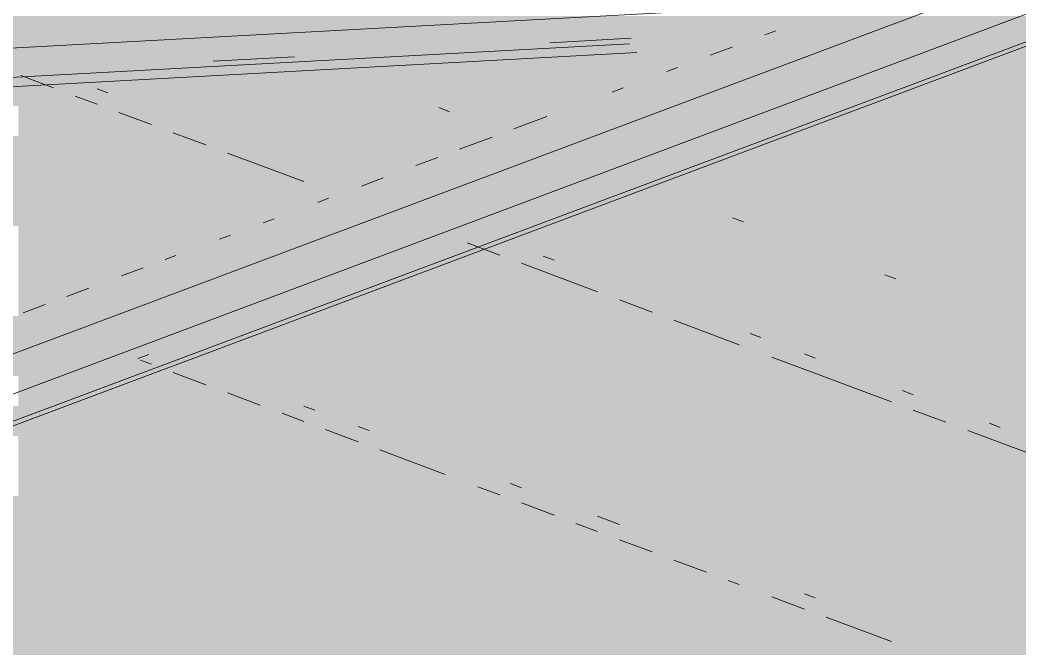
# Paper-space layout '03 3D Building and Roof' of a CAD drawing. Header units: millimetres. Extents: x 5 to 415, y 5 to 292.
# Drawn here: x 82.31 to 88.02, y 67.59 to 71.18 of the extents above; entities that cross this region are included whole.
import ezdxf

# ---------------------------------------------------------------- set-up
doc = ezdxf.new("R2010")
doc.units = ezdxf.units.MM
doc.layers.add('EXISTING', color=7, linetype='Continuous')
doc.layers.add('IMAGES', color=7, linetype='Continuous')

# ---------------------------------------------------------------- blocks, each defined once
blk = doc.blocks.new('SHEET_03')
at = {"layer": 'EXISTING', "color": 250, "lineweight": 9}
for p, q in [((75.8486, 66.8648), (88.434, 71.5794)), ((88.5441, 71.3922), (75.8963, 66.6542)), ((86.4655, 71.2452), (66.0242, 70.1278)), ((75.8486, 66.4795), (88.4963, 71.2174)), ((75.7236, 66.4072), (88.4337, 71.1685)), ((85.3367, 71.0469), (85.8013, 71.0723)), ((86.5645, 71.0918), (86.6268, 71.1151)), ((66.0144, 69.9601), (85.792, 71.0413)), ((86.253, 70.9751), (86.3776, 71.0217)), ((66.2544, 69.9211), (85.8329, 70.9913)), ((83.4121, 70.9417), (83.8767, 70.9671)), ((86.0038, 70.8817), (86.0661, 70.9051)), ((82.5005, 70.7891), (82.314, 70.859)), ((82.7493, 70.7833), (82.8114, 70.76)), ((85.6923, 70.765), (85.7546, 70.7884)), ((82.7493, 70.6959), (82.6249, 70.7425)), ((84.7639, 70.6529), (84.7017, 70.6762)), ((83.0601, 70.5794), (82.8736, 70.6493)), ((85.1315, 70.555), (85.3184, 70.625)), ((83.371, 70.463), (83.1845, 70.5329)), ((84.82, 70.4383), (85.0069, 70.5083)), ((83.9306, 70.2534), (83.4954, 70.4164)), ((84.5708, 70.3449), (84.6954, 70.3916)), ((84.2593, 70.2282), (84.3839, 70.2749)), ((84.01, 70.1348), (84.0724, 70.1582)), ((83.6985, 70.0181), (83.7608, 70.0415)), ((86.4427, 70.024), (86.3805, 70.0473)), ((83.4493, 69.9248), (83.5116, 69.9481)), ((85.0498, 69.8341), (84.8633, 69.904)), ((83.1378, 69.8081), (83.2001, 69.8314)), ((85.2985, 69.8283), (85.3607, 69.805)), ((82.8886, 69.7147), (83.0132, 69.7614)), ((85.6094, 69.6245), (85.1742, 69.7875)), ((87.3132, 69.6979), (87.251, 69.7212)), ((82.577, 69.598), (82.7017, 69.6447)), ((85.9203, 69.508), (85.7338, 69.5779)), ((82.3278, 69.5047), (82.4524, 69.5514)), ((86.4177, 69.3217), (86.0447, 69.4614)), ((86.4799, 69.3858), (86.5421, 69.3625)), ((82.9833, 69.2425), (83.0456, 69.2658)), ((87.2882, 68.9956), (86.6043, 69.2518)), ((86.7908, 69.2693), (86.853, 69.246)), ((83.0601, 69.2101), (82.998, 69.2334)), ((83.371, 69.0936), (83.1845, 69.1635)), ((83.6819, 68.9772), (83.4954, 69.047)), ((87.3504, 69.0597), (87.4126, 69.0364)), ((83.9306, 68.9714), (83.9928, 68.9481)), ((83.9306, 68.884), (83.8063, 68.9306)), ((87.5991, 68.8791), (87.4126, 68.949)), ((84.2415, 68.7675), (84.055, 68.8374)), ((84.2415, 68.8549), (84.3037, 68.8316)), ((87.8478, 68.8734), (87.91, 68.8501)), ((88.1587, 68.6695), (87.7235, 68.8325)), ((84.7389, 68.5812), (84.3659, 68.7209)), ((85.0498, 68.4647), (84.9255, 68.5113)), ((85.112, 68.5288), (85.1742, 68.5056)), ((85.3607, 68.3483), (85.1742, 68.4181)), ((85.6094, 68.3425), (85.7338, 68.2959)), ((85.6094, 68.2551), (85.4851, 68.3017)), ((85.9203, 68.1386), (85.7338, 68.2085)), ((86.2312, 68.0222), (86.0447, 68.0921)), ((86.4177, 67.9523), (86.3556, 67.9756)), ((86.7908, 67.8126), (86.6043, 67.8824)), ((86.7908, 67.9), (86.853, 67.8767)), ((87.2882, 67.6262), (86.9152, 67.766))]:
    blk.add_line(p, q, dxfattribs=at)
at = {"layer": 'IMAGES', "color": 7}
for points in [[(79.3869, 71.0286), (84.5278, 71.0286), (79.3869, 71.2), (84.5278, 71.2)], [(84.5278, 71.0286), (85.3846, 71.0286), (84.5278, 71.2), (85.3846, 71.2)], [(85.3846, 71.0286), (86.0701, 71.0286), (85.3846, 71.2), (86.0701, 71.2)], [(86.0701, 71.0286), (86.4128, 71.0286), (86.0701, 71.2), (86.4128, 71.2)], [(86.4128, 71.0286), (86.7556, 71.0286), (86.4128, 71.2), (86.7556, 71.2)], [(86.7556, 71.0286), (86.9269, 71.0286), (86.7556, 71.2), (86.9269, 71.2)], [(86.9269, 71.0286), (87.0983, 71.0286), (86.9269, 71.2), (87.0983, 71.2)], [(87.0983, 71.0286), (87.2696, 71.0286), (87.0983, 71.2), (87.2696, 71.2)], [(87.2696, 71.0286), (87.6124, 71.0286), (87.2696, 71.2), (87.6124, 71.2)], [(87.6124, 71.0286), (88.1265, 71.0286), (87.6124, 71.2), (88.1265, 71.2)], [(81.6147, 70.6857), (82.4715, 70.6857), (81.6147, 71.0286), (82.4715, 71.0286)], [(82.4715, 70.8571), (83.3283, 70.8571), (82.4715, 71.0286), (83.3283, 71.0286)], [(83.3283, 70.8571), (84.5278, 70.8571), (83.3283, 71.0286), (84.5278, 71.0286)], [(84.5278, 70.8571), (85.3846, 70.8571), (84.5278, 71.0286), (85.3846, 71.0286)], [(85.3846, 70.8571), (85.556, 70.8571), (85.3846, 71.0286), (85.556, 71.0286)], [(85.556, 70.8571), (85.7274, 70.8571), (85.556, 71.0286), (85.7274, 71.0286)], [(85.7274, 70.6857), (85.8987, 70.6857), (85.7274, 71.0286), (85.8987, 71.0286)], [(85.8987, 70.8571), (86.0701, 70.8571), (85.8987, 71.0286), (86.0701, 71.0286)], [(86.0701, 70.8571), (86.2415, 70.8571), (86.0701, 71.0286), (86.2415, 71.0286)], [(86.2415, 70.8571), (86.4128, 70.8571), (86.2415, 71.0286), (86.4128, 71.0286)], [(86.4128, 70.8571), (86.9269, 70.8571), (86.4128, 71.0286), (86.9269, 71.0286)], [(86.9269, 70.8571), (87.6124, 70.8571), (86.9269, 71.0286), (87.6124, 71.0286)], [(87.6124, 70.8571), (88.1265, 70.8571), (87.6124, 71.0286), (88.1265, 71.0286)], [(82.4715, 70.6857), (82.6428, 70.6857), (82.4715, 70.8571), (82.6428, 70.8571)], [(82.6428, 70.6857), (82.8142, 70.6857), (82.6428, 70.8571), (82.8142, 70.8571)], [(82.8142, 70.6857), (83.4997, 70.6857), (82.8142, 70.8571), (83.4997, 70.8571)], [(83.4997, 70.6857), (83.671, 70.6857), (83.4997, 70.8571), (83.671, 70.8571)], [(83.671, 70.6857), (84.6992, 70.6857), (83.671, 70.8571), (84.6992, 70.8571)], [(84.6992, 70.6857), (84.8706, 70.6857), (84.6992, 70.8571), (84.8706, 70.8571)], [(84.8706, 70.6857), (85.2133, 70.6857), (84.8706, 70.8571), (85.2133, 70.8571)], [(85.2133, 70.6857), (85.3846, 70.6857), (85.2133, 70.8571), (85.3846, 70.8571)], [(85.3846, 70.6857), (85.556, 70.6857), (85.3846, 70.8571), (85.556, 70.8571)], [(85.556, 70.6857), (85.7274, 70.6857), (85.556, 70.8571), (85.7274, 70.8571)], [(85.8987, 70.6857), (86.0701, 70.6857), (85.8987, 70.8571), (86.0701, 70.8571)], [(86.0701, 70.6857), (87.2696, 70.6857), (86.0701, 70.8571), (87.2696, 70.8571)], [(87.2696, 70.6857), (87.6124, 70.6857), (87.2696, 70.8571), (87.6124, 70.8571)], [(87.6124, 70.6857), (87.7837, 70.6857), (87.6124, 70.8571), (87.7837, 70.8571)], [(87.7837, 70.6857), (87.9551, 70.6857), (87.7837, 70.8571), (87.9551, 70.8571)], [(87.9551, 70.6857), (88.1265, 70.6857), (87.9551, 70.8571), (88.1265, 70.8571)], [(82.3001, 70.5143), (82.4715, 70.5143), (82.3001, 70.6857), (82.4715, 70.6857)], [(82.4715, 70.5143), (82.6428, 70.5143), (82.4715, 70.6857), (82.6428, 70.6857)], [(82.6428, 70.5143), (82.9856, 70.5143), (82.6428, 70.6857), (82.9856, 70.6857)], [(82.9856, 70.5143), (83.1569, 70.5143), (82.9856, 70.6857), (83.1569, 70.6857)], [(83.1569, 70.5143), (83.4997, 70.5143), (83.1569, 70.6857), (83.4997, 70.6857)], [(83.4997, 70.5143), (83.671, 70.5143), (83.4997, 70.6857), (83.671, 70.6857)], [(83.671, 70.5143), (84.0137, 70.5143), (83.671, 70.6857), (84.0137, 70.6857)], [(84.0137, 70.5143), (84.1851, 70.5143), (84.0137, 70.6857), (84.1851, 70.6857)], [(84.1851, 70.5143), (84.3565, 70.5143), (84.1851, 70.6857), (84.3565, 70.6857)], [(84.3565, 70.5143), (84.5278, 70.5143), (84.3565, 70.6857), (84.5278, 70.6857)], [(84.5278, 70.5143), (84.6992, 70.5143), (84.5278, 70.6857), (84.6992, 70.6857)], [(84.6992, 70.3429), (84.8706, 70.3429), (84.6992, 70.6857), (84.8706, 70.6857)], [(84.8706, 70.5143), (85.0419, 70.5143), (84.8706, 70.6857), (85.0419, 70.6857)], [(85.0419, 70.5143), (85.2133, 70.5143), (85.0419, 70.6857), (85.2133, 70.6857)], [(85.2133, 70.5143), (86.0701, 70.5143), (85.2133, 70.6857), (86.0701, 70.6857)], [(86.0701, 70.5143), (86.7556, 70.5143), (86.0701, 70.6857), (86.7556, 70.6857)], [(86.7556, 70.5143), (86.9269, 70.5143), (86.7556, 70.6857), (86.9269, 70.6857)], [(86.9269, 70.5143), (87.0983, 70.5143), (86.9269, 70.6857), (87.0983, 70.6857)], [(87.0983, 70.5143), (87.2696, 70.5143), (87.0983, 70.6857), (87.2696, 70.6857)], [(87.2696, 70.5143), (87.441, 70.5143), (87.2696, 70.6857), (87.441, 70.6857)], [(87.441, 70.5143), (87.6124, 70.5143), (87.441, 70.6857), (87.6124, 70.6857)], [(87.6124, 70.5143), (87.7837, 70.5143), (87.6124, 70.6857), (87.7837, 70.6857)], [(87.7837, 70.5143), (87.9551, 70.5143), (87.7837, 70.6857), (87.9551, 70.6857)], [(87.9551, 70.5143), (88.1265, 70.5143), (87.9551, 70.6857), (88.1265, 70.6857)], [(81.786, 70.3429), (82.4715, 70.3429), (81.786, 70.5143), (82.4715, 70.5143)], [(82.4715, 70.3429), (82.6428, 70.3429), (82.4715, 70.5143), (82.6428, 70.5143)], [(82.6428, 70.3429), (82.8142, 70.3429), (82.6428, 70.5143), (82.8142, 70.5143)], [(82.8142, 70.3429), (82.9856, 70.3429), (82.8142, 70.5143), (82.9856, 70.5143)], [(82.9856, 70.3429), (83.1569, 70.3429), (82.9856, 70.5143), (83.1569, 70.5143)], [(83.1569, 70.3429), (83.3283, 70.3429), (83.1569, 70.5143), (83.3283, 70.5143)], [(83.3283, 70.3429), (83.4997, 70.3429), (83.3283, 70.5143), (83.4997, 70.5143)], [(83.4997, 70.1714), (83.671, 70.1714), (83.4997, 70.5143), (83.671, 70.5143)], [(83.671, 70.3429), (83.8424, 70.3429), (83.671, 70.5143), (83.8424, 70.5143)], [(83.8424, 70.3429), (84.0137, 70.3429), (83.8424, 70.5143), (84.0137, 70.5143)], [(84.0137, 70.3429), (84.1851, 70.3429), (84.0137, 70.5143), (84.1851, 70.5143)], [(84.1851, 70.3429), (84.3565, 70.3429), (84.1851, 70.5143), (84.3565, 70.5143)], [(84.3565, 70.3429), (84.5278, 70.3429), (84.3565, 70.5143), (84.5278, 70.5143)], [(84.5278, 70.3429), (84.6992, 70.3429), (84.5278, 70.5143), (84.6992, 70.5143)], [(84.8706, 70.3429), (85.0419, 70.3429), (84.8706, 70.5143), (85.0419, 70.5143)], [(85.0419, 70.3429), (85.3846, 70.3429), (85.0419, 70.5143), (85.3846, 70.5143)], [(85.3846, 70.3429), (85.556, 70.3429), (85.3846, 70.5143), (85.556, 70.5143)], [(85.556, 70.3429), (85.8987, 70.3429), (85.556, 70.5143), (85.8987, 70.5143)], [(85.8987, 70.3429), (86.4128, 70.3429), (85.8987, 70.5143), (86.4128, 70.5143)], [(86.4128, 70.3429), (86.5842, 70.3429), (86.4128, 70.5143), (86.5842, 70.5143)], [(86.5842, 70.3429), (86.9269, 70.3429), (86.5842, 70.5143), (86.9269, 70.5143)], [(86.9269, 70.3429), (87.0983, 70.3429), (86.9269, 70.5143), (87.0983, 70.5143)], [(87.0983, 70.3429), (87.441, 70.3429), (87.0983, 70.5143), (87.441, 70.5143)], [(87.441, 70.3429), (100.8073, 70.3429), (87.441, 70.5143), (100.8073, 70.5143)], [(81.4433, 70.1714), (82.8142, 70.1714), (81.4433, 70.3429), (82.8142, 70.3429)], [(82.8142, 70.1714), (82.9856, 70.1714), (82.8142, 70.3429), (82.9856, 70.3429)], [(82.9856, 70.1714), (83.3283, 70.1714), (82.9856, 70.3429), (83.3283, 70.3429)], [(83.3283, 70.1714), (83.4997, 70.1714), (83.3283, 70.3429), (83.4997, 70.3429)], [(83.671, 70), (83.8424, 70), (83.671, 70.3429), (83.8424, 70.3429)], [(83.8424, 70.1714), (84.0137, 70.1714), (83.8424, 70.3429), (84.0137, 70.3429)], [(84.0137, 70.1714), (84.1851, 70.1714), (84.0137, 70.3429), (84.1851, 70.3429)], [(84.1851, 70.1714), (84.5278, 70.1714), (84.1851, 70.3429), (84.5278, 70.3429)], [(84.5278, 70.1714), (84.6992, 70.1714), (84.5278, 70.3429), (84.6992, 70.3429)], [(84.6992, 70.1714), (85.3846, 70.1714), (84.6992, 70.3429), (85.3846, 70.3429)], [(85.3846, 70.1714), (85.8987, 70.1714), (85.3846, 70.3429), (85.8987, 70.3429)], [(85.8987, 70.1714), (86.2415, 70.1714), (85.8987, 70.3429), (86.2415, 70.3429)], [(86.2415, 70.1714), (86.4128, 70.1714), (86.2415, 70.3429), (86.4128, 70.3429)], [(86.4128, 70), (86.5842, 70), (86.4128, 70.3429), (86.5842, 70.3429)], [(86.5842, 70.1714), (86.9269, 70.1714), (86.5842, 70.3429), (86.9269, 70.3429)], [(86.9269, 70.1714), (87.0983, 70.1714), (86.9269, 70.3429), (87.0983, 70.3429)], [(87.0983, 70.1714), (101.1501, 70.1714), (87.0983, 70.3429), (101.1501, 70.3429)], [(81.9574, 70), (82.9856, 70), (81.9574, 70.1714), (82.9856, 70.1714)], [(82.9856, 70), (83.1569, 70), (82.9856, 70.1714), (83.1569, 70.1714)], [(83.1569, 70), (83.4997, 70), (83.1569, 70.1714), (83.4997, 70.1714)], [(83.4997, 70), (83.671, 70), (83.4997, 70.1714), (83.671, 70.1714)], [(83.8424, 70), (84.0137, 70), (83.8424, 70.1714), (84.0137, 70.1714)], [(84.0137, 70), (84.1851, 70), (84.0137, 70.1714), (84.1851, 70.1714)], [(84.1851, 70), (84.3565, 70), (84.1851, 70.1714), (84.3565, 70.1714)], [(84.3565, 69.8286), (84.6992, 69.8286), (84.3565, 70.1714), (84.6992, 70.1714)], [(84.6992, 70), (84.8706, 70), (84.6992, 70.1714), (84.8706, 70.1714)], [(84.8706, 70), (85.0419, 70), (84.8706, 70.1714), (85.0419, 70.1714)], [(85.0419, 70), (85.3846, 70), (85.0419, 70.1714), (85.3846, 70.1714)], [(85.3846, 70), (85.7274, 70), (85.3846, 70.1714), (85.7274, 70.1714)], [(85.7274, 70), (85.8987, 70), (85.7274, 70.1714), (85.8987, 70.1714)], [(85.8987, 70), (86.0701, 70), (85.8987, 70.1714), (86.0701, 70.1714)], [(86.0701, 70), (86.2415, 70), (86.0701, 70.1714), (86.2415, 70.1714)], [(86.2415, 70), (86.4128, 70), (86.2415, 70.1714), (86.4128, 70.1714)], [(86.5842, 70), (86.9269, 70), (86.5842, 70.1714), (86.9269, 70.1714)], [(86.9269, 70), (87.0983, 70), (86.9269, 70.1714), (87.0983, 70.1714)], [(87.0983, 70), (101.4928, 70), (87.0983, 70.1714), (101.4928, 70.1714)], [(82.3001, 69.8286), (82.4715, 69.8286), (82.3001, 70), (82.4715, 70)], [(82.4715, 69.8286), (82.6428, 69.8286), (82.4715, 70), (82.6428, 70)], [(82.6428, 69.8286), (82.8142, 69.8286), (82.6428, 70), (82.8142, 70)], [(82.8142, 69.8286), (82.9856, 69.8286), (82.8142, 70), (82.9856, 70)], [(82.9856, 69.8286), (83.1569, 69.8286), (82.9856, 70), (83.1569, 70)], [(83.1569, 69.8286), (83.3283, 69.8286), (83.1569, 70), (83.3283, 70)], [(83.3283, 69.8286), (83.4997, 69.8286), (83.3283, 70), (83.4997, 70)], [(83.4997, 69.8286), (83.671, 69.8286), (83.4997, 70), (83.671, 70)], [(83.671, 69.8286), (84.0137, 69.8286), (83.671, 70), (84.0137, 70)], [(84.0137, 69.8286), (84.3565, 69.8286), (84.0137, 70), (84.3565, 70)], [(84.6992, 69.8286), (85.3846, 69.8286), (84.6992, 70), (85.3846, 70)], [(85.3846, 69.8286), (85.556, 69.8286), (85.3846, 70), (85.556, 70)], [(85.556, 69.8286), (85.7274, 69.8286), (85.556, 70), (85.7274, 70)], [(85.7274, 69.8286), (85.8987, 69.8286), (85.7274, 70), (85.8987, 70)], [(85.8987, 69.6571), (86.0701, 69.6571), (85.8987, 70), (86.0701, 70)], [(86.0701, 69.6571), (86.4128, 69.6571), (86.0701, 70), (86.4128, 70)], [(86.4128, 69.8286), (86.5842, 69.8286), (86.4128, 70), (86.5842, 70)], [(86.5842, 69.8286), (86.7556, 69.8286), (86.5842, 70), (86.7556, 70)], [(86.7556, 69.8286), (86.9269, 69.8286), (86.7556, 70), (86.9269, 70)], [(86.9269, 69.8286), (87.0983, 69.8286), (86.9269, 70), (87.0983, 70)], [(87.0983, 69.8286), (87.2696, 69.8286), (87.0983, 70), (87.2696, 70)], [(87.2696, 69.8286), (87.441, 69.8286), (87.2696, 70), (87.441, 70)], [(87.441, 69.8286), (102.0069, 69.8286), (87.441, 70), (102.0069, 70)], [(82.3001, 69.6571), (82.4715, 69.6571), (82.3001, 69.8286), (82.4715, 69.8286)], [(82.4715, 69.6571), (82.6428, 69.6571), (82.4715, 69.8286), (82.6428, 69.8286)], [(82.6428, 69.6571), (82.8142, 69.6571), (82.6428, 69.8286), (82.8142, 69.8286)], [(82.8142, 69.6571), (82.9856, 69.6571), (82.8142, 69.8286), (82.9856, 69.8286)], [(82.9856, 69.6571), (83.4997, 69.6571), (82.9856, 69.8286), (83.4997, 69.8286)], [(83.4997, 69.6571), (84.3565, 69.6571), (83.4997, 69.8286), (84.3565, 69.8286)], [(84.3565, 69.6571), (84.8706, 69.6571), (84.3565, 69.8286), (84.8706, 69.8286)], [(84.8706, 69.6571), (85.0419, 69.6571), (84.8706, 69.8286), (85.0419, 69.8286)], [(85.0419, 69.6571), (85.2133, 69.6571), (85.0419, 69.8286), (85.2133, 69.8286)], [(85.2133, 69.6571), (85.3846, 69.6571), (85.2133, 69.8286), (85.3846, 69.8286)], [(85.3846, 69.6571), (85.556, 69.6571), (85.3846, 69.8286), (85.556, 69.8286)], [(85.556, 69.6571), (85.7274, 69.6571), (85.556, 69.8286), (85.7274, 69.8286)], [(85.7274, 69.6571), (85.8987, 69.6571), (85.7274, 69.8286), (85.8987, 69.8286)], [(86.4128, 69.6571), (86.5842, 69.6571), (86.4128, 69.8286), (86.5842, 69.8286)], [(86.5842, 69.6571), (87.0983, 69.6571), (86.5842, 69.8286), (87.0983, 69.8286)], [(87.0983, 69.6571), (87.2696, 69.6571), (87.0983, 69.8286), (87.2696, 69.8286)], [(87.2696, 69.6571), (87.441, 69.6571), (87.2696, 69.8286), (87.441, 69.8286)], [(87.441, 69.6571), (87.6124, 69.6571), (87.441, 69.8286), (87.6124, 69.8286)], [(87.6124, 69.6571), (87.7837, 69.6571), (87.6124, 69.8286), (87.7837, 69.8286)], [(87.7837, 69.6571), (88.1265, 69.6571), (87.7837, 69.8286), (88.1265, 69.8286)], [(82.3001, 69.4857), (82.4715, 69.4857), (82.3001, 69.6571), (82.4715, 69.6571)], [(82.4715, 69.4857), (82.8142, 69.4857), (82.4715, 69.6571), (82.8142, 69.6571)], [(82.8142, 69.4857), (82.9856, 69.4857), (82.8142, 69.6571), (82.9856, 69.6571)], [(82.9856, 69.3143), (83.1569, 69.3143), (82.9856, 69.6571), (83.1569, 69.6571)], [(83.1569, 69.3143), (83.3283, 69.3143), (83.1569, 69.6571), (83.3283, 69.6571)], [(83.3283, 69.4857), (83.8424, 69.4857), (83.3283, 69.6571), (83.8424, 69.6571)], [(83.8424, 69.4857), (84.3565, 69.4857), (83.8424, 69.6571), (84.3565, 69.6571)], [(84.3565, 69.4857), (84.5278, 69.4857), (84.3565, 69.6571), (84.5278, 69.6571)], [(84.5278, 69.4857), (84.8706, 69.4857), (84.5278, 69.6571), (84.8706, 69.6571)], [(84.8706, 69.4857), (85.0419, 69.4857), (84.8706, 69.6571), (85.0419, 69.6571)], [(85.0419, 69.4857), (85.2133, 69.4857), (85.0419, 69.6571), (85.2133, 69.6571)], [(85.2133, 69.4857), (85.3846, 69.4857), (85.2133, 69.6571), (85.3846, 69.6571)], [(85.3846, 69.4857), (85.556, 69.4857), (85.3846, 69.6571), (85.556, 69.6571)], [(85.556, 69.4857), (85.7274, 69.4857), (85.556, 69.6571), (85.7274, 69.6571)], [(85.7274, 69.4857), (86.0701, 69.4857), (85.7274, 69.6571), (86.0701, 69.6571)], [(86.0701, 69.4857), (86.2415, 69.4857), (86.0701, 69.6571), (86.2415, 69.6571)], [(86.2415, 69.4857), (86.4128, 69.4857), (86.2415, 69.6571), (86.4128, 69.6571)], [(86.4128, 69.4857), (86.7556, 69.4857), (86.4128, 69.6571), (86.7556, 69.6571)], [(86.7556, 69.4857), (87.2696, 69.4857), (86.7556, 69.6571), (87.2696, 69.6571)], [(87.2696, 69.4857), (87.6124, 69.4857), (87.2696, 69.6571), (87.6124, 69.6571)], [(87.6124, 69.4857), (87.7837, 69.4857), (87.6124, 69.6571), (87.7837, 69.6571)], [(87.7837, 69.4857), (87.9551, 69.4857), (87.7837, 69.6571), (87.9551, 69.6571)], [(87.9551, 69.3143), (88.1265, 69.3143), (87.9551, 69.6571), (88.1265, 69.6571)], [(81.9574, 69.3143), (82.8142, 69.3143), (81.9574, 69.4857), (82.8142, 69.4857)], [(82.8142, 69.1429), (82.9856, 69.1429), (82.8142, 69.4857), (82.9856, 69.4857)], [(83.3283, 69.3143), (83.8424, 69.3143), (83.3283, 69.4857), (83.8424, 69.4857)], [(83.8424, 69.3143), (84.0137, 69.3143), (83.8424, 69.4857), (84.0137, 69.4857)], [(84.0137, 69.3143), (84.1851, 69.3143), (84.0137, 69.4857), (84.1851, 69.4857)], [(84.1851, 69.3143), (84.3565, 69.3143), (84.1851, 69.4857), (84.3565, 69.4857)], [(84.3565, 69.3143), (84.5278, 69.3143), (84.3565, 69.4857), (84.5278, 69.4857)], [(84.5278, 69.3143), (84.8706, 69.3143), (84.5278, 69.4857), (84.8706, 69.4857)], [(84.8706, 69.3143), (85.0419, 69.3143), (84.8706, 69.4857), (85.0419, 69.4857)], [(85.0419, 69.3143), (85.3846, 69.3143), (85.0419, 69.4857), (85.3846, 69.4857)], [(85.3846, 69.3143), (85.556, 69.3143), (85.3846, 69.4857), (85.556, 69.4857)], [(85.556, 69.3143), (85.7274, 69.3143), (85.556, 69.4857), (85.7274, 69.4857)], [(85.7274, 69.3143), (85.8987, 69.3143), (85.7274, 69.4857), (85.8987, 69.4857)], [(85.8987, 69.3143), (86.4128, 69.3143), (85.8987, 69.4857), (86.4128, 69.4857)], [(86.4128, 69.3143), (86.5842, 69.3143), (86.4128, 69.4857), (86.5842, 69.4857)], [(86.5842, 69.3143), (86.7556, 69.3143), (86.5842, 69.4857), (86.7556, 69.4857)], [(86.7556, 69.3143), (86.9269, 69.3143), (86.7556, 69.4857), (86.9269, 69.4857)], [(86.9269, 69.3143), (87.0983, 69.3143), (86.9269, 69.4857), (87.0983, 69.4857)], [(87.0983, 69.3143), (87.6124, 69.3143), (87.0983, 69.4857), (87.6124, 69.4857)], [(87.6124, 69.3143), (87.7837, 69.3143), (87.6124, 69.4857), (87.7837, 69.4857)], [(87.7837, 69.3143), (87.9551, 69.3143), (87.7837, 69.4857), (87.9551, 69.4857)], [(82.1287, 69.1429), (82.4715, 69.1429), (82.1287, 69.3143), (82.4715, 69.3143)], [(82.4715, 69.1429), (82.8142, 69.1429), (82.4715, 69.3143), (82.8142, 69.3143)], [(82.9856, 69.1429), (83.1569, 69.1429), (82.9856, 69.3143), (83.1569, 69.3143)], [(83.1569, 69.1429), (83.4997, 69.1429), (83.1569, 69.3143), (83.4997, 69.3143)], [(83.4997, 69.1429), (83.671, 69.1429), (83.4997, 69.3143), (83.671, 69.3143)], [(83.671, 69.1429), (83.8424, 69.1429), (83.671, 69.3143), (83.8424, 69.3143)], [(83.8424, 69.1429), (84.0137, 69.1429), (83.8424, 69.3143), (84.0137, 69.3143)], [(84.0137, 69.1429), (84.3565, 69.1429), (84.0137, 69.3143), (84.3565, 69.3143)], [(84.3565, 69.1429), (84.6992, 69.1429), (84.3565, 69.3143), (84.6992, 69.3143)], [(84.6992, 69.1429), (84.8706, 69.1429), (84.6992, 69.3143), (84.8706, 69.3143)], [(84.8706, 69.1429), (85.556, 69.1429), (84.8706, 69.3143), (85.556, 69.3143)], [(85.556, 69.1429), (85.7274, 69.1429), (85.556, 69.3143), (85.7274, 69.3143)], [(85.7274, 69.1429), (85.8987, 69.1429), (85.7274, 69.3143), (85.8987, 69.3143)], [(85.8987, 69.1429), (86.0701, 69.1429), (85.8987, 69.3143), (86.0701, 69.3143)], [(86.0701, 69.1429), (86.2415, 69.1429), (86.0701, 69.3143), (86.2415, 69.3143)], [(86.2415, 69.1429), (86.4128, 69.1429), (86.2415, 69.3143), (86.4128, 69.3143)], [(86.4128, 69.1429), (86.5842, 69.1429), (86.4128, 69.3143), (86.5842, 69.3143)], [(86.5842, 69.1429), (86.7556, 69.1429), (86.5842, 69.3143), (86.7556, 69.3143)], [(86.7556, 69.1429), (87.0983, 69.1429), (86.7556, 69.3143), (87.0983, 69.3143)], [(87.0983, 69.1429), (87.6124, 69.1429), (87.0983, 69.3143), (87.6124, 69.3143)], [(87.6124, 69.1429), (87.7837, 69.1429), (87.6124, 69.3143), (87.7837, 69.3143)], [(87.7837, 69.1429), (88.1265, 69.1429), (87.7837, 69.3143), (88.1265, 69.3143)], [(82.3001, 68.9714), (82.4715, 68.9714), (82.3001, 69.1429), (82.4715, 69.1429)], [(82.4715, 68.9714), (82.6428, 68.9714), (82.4715, 69.1429), (82.6428, 69.1429)], [(82.6428, 68.9714), (82.8142, 68.9714), (82.6428, 69.1429), (82.8142, 69.1429)], [(82.8142, 68.9714), (83.4997, 68.9714), (82.8142, 69.1429), (83.4997, 69.1429)], [(83.4997, 68.9714), (83.8424, 68.9714), (83.4997, 69.1429), (83.8424, 69.1429)], [(83.8424, 68.9714), (84.0137, 68.9714), (83.8424, 69.1429), (84.0137, 69.1429)], [(84.0137, 68.9714), (84.1851, 68.9714), (84.0137, 69.1429), (84.1851, 69.1429)], [(84.1851, 68.9714), (84.3565, 68.9714), (84.1851, 69.1429), (84.3565, 69.1429)], [(84.3565, 68.8), (84.5278, 68.8), (84.3565, 69.1429), (84.5278, 69.1429)], [(84.5278, 68.9714), (84.6992, 68.9714), (84.5278, 69.1429), (84.6992, 69.1429)], [(84.6992, 68.9714), (84.8706, 68.9714), (84.6992, 69.1429), (84.8706, 69.1429)], [(84.8706, 68.9714), (86.2415, 68.9714), (84.8706, 69.1429), (86.2415, 69.1429)], [(86.2415, 68.9714), (86.5842, 68.9714), (86.2415, 69.1429), (86.5842, 69.1429)], [(86.5842, 68.9714), (86.7556, 68.9714), (86.5842, 69.1429), (86.7556, 69.1429)], [(86.7556, 68.9714), (86.9269, 68.9714), (86.7556, 69.1429), (86.9269, 69.1429)], [(86.9269, 68.9714), (87.0983, 68.9714), (86.9269, 69.1429), (87.0983, 69.1429)], [(87.0983, 68.9714), (87.2696, 68.9714), (87.0983, 69.1429), (87.2696, 69.1429)], [(87.2696, 68.9714), (87.6124, 68.9714), (87.2696, 69.1429), (87.6124, 69.1429)], [(87.6124, 68.9714), (87.7837, 68.9714), (87.6124, 69.1429), (87.7837, 69.1429)], [(87.7837, 68.9714), (87.9551, 68.9714), (87.7837, 69.1429), (87.9551, 69.1429)], [(87.9551, 68.9714), (88.1265, 68.9714), (87.9551, 69.1429), (88.1265, 69.1429)], [(82.1287, 68.8), (82.6428, 68.8), (82.1287, 68.9714), (82.6428, 68.9714)], [(82.6428, 68.8), (82.8142, 68.8), (82.6428, 68.9714), (82.8142, 68.9714)], [(82.8142, 68.8), (82.9856, 68.8), (82.8142, 68.9714), (82.9856, 68.9714)], [(82.9856, 68.8), (83.3283, 68.8), (82.9856, 68.9714), (83.3283, 68.9714)], [(83.3283, 68.8), (83.4997, 68.8), (83.3283, 68.9714), (83.4997, 68.9714)], [(83.4997, 68.8), (83.8424, 68.8), (83.4997, 68.9714), (83.8424, 68.9714)], [(83.8424, 68.8), (84.0137, 68.8), (83.8424, 68.9714), (84.0137, 68.9714)], [(84.0137, 68.8), (84.1851, 68.8), (84.0137, 68.9714), (84.1851, 68.9714)], [(84.1851, 68.8), (84.3565, 68.8), (84.1851, 68.9714), (84.3565, 68.9714)], [(84.5278, 68.8), (84.6992, 68.8), (84.5278, 68.9714), (84.6992, 68.9714)], [(84.6992, 68.8), (84.8706, 68.8), (84.6992, 68.9714), (84.8706, 68.9714)], [(84.8706, 68.8), (85.0419, 68.8), (84.8706, 68.9714), (85.0419, 68.9714)], [(85.0419, 68.8), (86.5842, 68.8), (85.0419, 68.9714), (86.5842, 68.9714)], [(86.5842, 68.8), (86.7556, 68.8), (86.5842, 68.9714), (86.7556, 68.9714)], [(86.7556, 68.8), (87.0983, 68.8), (86.7556, 68.9714), (87.0983, 68.9714)], [(87.0983, 68.8), (87.2696, 68.8), (87.0983, 68.9714), (87.2696, 68.9714)], [(87.2696, 68.8), (87.441, 68.8), (87.2696, 68.9714), (87.441, 68.9714)], [(87.441, 68.8), (87.6124, 68.8), (87.441, 68.9714), (87.6124, 68.9714)], [(87.6124, 68.8), (87.9551, 68.8), (87.6124, 68.9714), (87.9551, 68.9714)], [(87.9551, 68.8), (88.1265, 68.8), (87.9551, 68.9714), (88.1265, 68.9714)], [(82.3001, 68.6286), (82.6428, 68.6286), (82.3001, 68.8), (82.6428, 68.8)], [(82.6428, 68.6286), (82.8142, 68.6286), (82.6428, 68.8), (82.8142, 68.8)], [(82.8142, 68.6286), (83.3283, 68.6286), (82.8142, 68.8), (83.3283, 68.8)], [(83.3283, 68.6286), (83.4997, 68.6286), (83.3283, 68.8), (83.4997, 68.8)], [(83.4997, 68.6286), (83.671, 68.6286), (83.4997, 68.8), (83.671, 68.8)], [(83.671, 68.6286), (83.8424, 68.6286), (83.671, 68.8), (83.8424, 68.8)], [(83.8424, 68.6286), (84.0137, 68.6286), (83.8424, 68.8), (84.0137, 68.8)], [(84.0137, 68.6286), (84.3565, 68.6286), (84.0137, 68.8), (84.3565, 68.8)], [(84.3565, 68.6286), (84.5278, 68.6286), (84.3565, 68.8), (84.5278, 68.8)], [(84.5278, 68.6286), (84.6992, 68.6286), (84.5278, 68.8), (84.6992, 68.8)], [(84.6992, 68.6286), (84.8706, 68.6286), (84.6992, 68.8), (84.8706, 68.8)], [(84.8706, 68.6286), (85.556, 68.6286), (84.8706, 68.8), (85.556, 68.8)], [(85.556, 68.6286), (87.0983, 68.6286), (85.556, 68.8), (87.0983, 68.8)], [(87.0983, 68.6286), (87.2696, 68.6286), (87.0983, 68.8), (87.2696, 68.8)], [(87.2696, 68.6286), (87.441, 68.6286), (87.2696, 68.8), (87.441, 68.8)], [(87.441, 68.6286), (87.6124, 68.6286), (87.441, 68.8), (87.6124, 68.8)], [(87.6124, 68.6286), (87.7837, 68.6286), (87.6124, 68.8), (87.7837, 68.8)], [(87.7837, 68.6286), (87.9551, 68.6286), (87.7837, 68.8), (87.9551, 68.8)], [(87.9551, 68.6286), (88.1265, 68.6286), (87.9551, 68.8), (88.1265, 68.8)], [(82.3001, 68.4571), (82.6428, 68.4571), (82.3001, 68.6286), (82.6428, 68.6286)], [(82.6428, 68.4571), (83.8424, 68.4571), (82.6428, 68.6286), (83.8424, 68.6286)], [(83.8424, 68.4571), (84.0137, 68.4571), (83.8424, 68.6286), (84.0137, 68.6286)], [(84.0137, 68.4571), (84.3565, 68.4571), (84.0137, 68.6286), (84.3565, 68.6286)], [(84.3565, 68.4571), (84.5278, 68.4571), (84.3565, 68.6286), (84.5278, 68.6286)], [(84.5278, 68.4571), (84.6992, 68.4571), (84.5278, 68.6286), (84.6992, 68.6286)], [(84.6992, 68.4571), (85.0419, 68.4571), (84.6992, 68.6286), (85.0419, 68.6286)], [(85.0419, 68.4571), (85.2133, 68.4571), (85.0419, 68.6286), (85.2133, 68.6286)], [(85.2133, 68.4571), (85.3846, 68.4571), (85.2133, 68.6286), (85.3846, 68.6286)], [(85.3846, 68.4571), (85.556, 68.4571), (85.3846, 68.6286), (85.556, 68.6286)], [(85.556, 68.4571), (85.7274, 68.4571), (85.556, 68.6286), (85.7274, 68.6286)], [(85.7274, 68.4571), (85.8987, 68.4571), (85.7274, 68.6286), (85.8987, 68.6286)], [(85.8987, 68.4571), (86.0701, 68.4571), (85.8987, 68.6286), (86.0701, 68.6286)], [(86.0701, 68.4571), (87.2696, 68.4571), (86.0701, 68.6286), (87.2696, 68.6286)], [(87.2696, 68.4571), (87.6124, 68.4571), (87.2696, 68.6286), (87.6124, 68.6286)], [(87.6124, 68.4571), (87.9551, 68.4571), (87.6124, 68.6286), (87.9551, 68.6286)], [(87.9551, 68.4571), (88.1265, 68.4571), (87.9551, 68.6286), (88.1265, 68.6286)], [(81.9574, 68.2857), (84.3565, 68.2857), (81.9574, 68.4571), (84.3565, 68.4571)], [(84.3565, 68.2857), (84.5278, 68.2857), (84.3565, 68.4571), (84.5278, 68.4571)], [(84.5278, 68.2857), (84.6992, 68.2857), (84.5278, 68.4571), (84.6992, 68.4571)], [(84.6992, 68.2857), (84.8706, 68.2857), (84.6992, 68.4571), (84.8706, 68.4571)], [(84.8706, 68.2857), (85.0419, 68.2857), (84.8706, 68.4571), (85.0419, 68.4571)], [(85.0419, 68.2857), (85.3846, 68.2857), (85.0419, 68.4571), (85.3846, 68.4571)], [(85.3846, 68.2857), (85.7274, 68.2857), (85.3846, 68.4571), (85.7274, 68.4571)], [(85.7274, 68.2857), (85.8987, 68.2857), (85.7274, 68.4571), (85.8987, 68.4571)], [(85.8987, 68.2857), (86.0701, 68.2857), (85.8987, 68.4571), (86.0701, 68.4571)], [(86.0701, 68.2857), (86.2415, 68.2857), (86.0701, 68.4571), (86.2415, 68.4571)], [(86.2415, 68.2857), (86.4128, 68.2857), (86.2415, 68.4571), (86.4128, 68.4571)], [(86.4128, 68.2857), (86.5842, 68.2857), (86.4128, 68.4571), (86.5842, 68.4571)], [(86.5842, 68.2857), (87.9551, 68.2857), (86.5842, 68.4571), (87.9551, 68.4571)], [(87.9551, 68.2857), (88.1265, 68.2857), (87.9551, 68.4571), (88.1265, 68.4571)], [(81.4433, 68.1143), (84.8706, 68.1143), (81.4433, 68.2857), (84.8706, 68.2857)], [(84.8706, 68.1143), (85.0419, 68.1143), (84.8706, 68.2857), (85.0419, 68.2857)], [(85.0419, 68.1143), (85.2133, 68.1143), (85.0419, 68.2857), (85.2133, 68.2857)], [(85.2133, 68.1143), (85.3846, 68.1143), (85.2133, 68.2857), (85.3846, 68.2857)], [(85.3846, 68.1143), (85.556, 68.1143), (85.3846, 68.2857), (85.556, 68.2857)], [(85.556, 68.1143), (85.7274, 68.1143), (85.556, 68.2857), (85.7274, 68.2857)], [(85.7274, 68.1143), (85.8987, 68.1143), (85.7274, 68.2857), (85.8987, 68.2857)], [(85.8987, 68.1143), (86.0701, 68.1143), (85.8987, 68.2857), (86.0701, 68.2857)], [(86.0701, 68.1143), (86.4128, 68.1143), (86.0701, 68.2857), (86.4128, 68.2857)], [(86.4128, 68.1143), (86.7556, 68.1143), (86.4128, 68.2857), (86.7556, 68.2857)], [(86.7556, 68.1143), (86.9269, 68.1143), (86.7556, 68.2857), (86.9269, 68.2857)], [(86.9269, 68.1143), (87.0983, 68.1143), (86.9269, 68.2857), (87.0983, 68.2857)], [(87.0983, 68.1143), (87.441, 68.1143), (87.0983, 68.2857), (87.441, 68.2857)], [(87.441, 68.1143), (88.4692, 68.1143), (87.441, 68.2857), (88.4692, 68.2857)], [(81.2719, 67.9429), (85.0419, 67.9429), (81.2719, 68.1143), (85.0419, 68.1143)], [(85.0419, 67.9429), (85.3846, 67.9429), (85.0419, 68.1143), (85.3846, 68.1143)], [(85.3846, 67.9429), (85.556, 67.9429), (85.3846, 68.1143), (85.556, 68.1143)], [(85.556, 67.9429), (85.7274, 67.9429), (85.556, 68.1143), (85.7274, 68.1143)], [(85.7274, 67.9429), (85.8987, 67.9429), (85.7274, 68.1143), (85.8987, 68.1143)], [(85.8987, 67.9429), (86.2415, 67.9429), (85.8987, 68.1143), (86.2415, 68.1143)], [(86.2415, 67.9429), (86.4128, 67.9429), (86.2415, 68.1143), (86.4128, 68.1143)], [(86.4128, 67.9429), (86.7556, 67.9429), (86.4128, 68.1143), (86.7556, 68.1143)], [(86.7556, 67.9429), (86.9269, 67.9429), (86.7556, 68.1143), (86.9269, 68.1143)], [(86.9269, 67.9429), (87.0983, 67.9429), (86.9269, 68.1143), (87.0983, 68.1143)], [(87.0983, 67.9429), (87.2696, 67.9429), (87.0983, 68.1143), (87.2696, 68.1143)], [(87.2696, 67.9429), (87.441, 67.9429), (87.2696, 68.1143), (87.441, 68.1143)], [(87.441, 67.9429), (87.6124, 67.9429), (87.441, 68.1143), (87.6124, 68.1143)], [(87.6124, 67.9429), (88.8119, 67.9429), (87.6124, 68.1143), (88.8119, 68.1143)], [(80.5865, 67.7714), (85.556, 67.7714), (80.5865, 67.9429), (85.556, 67.9429)], [(85.556, 67.7714), (85.7274, 67.7714), (85.556, 67.9429), (85.7274, 67.9429)], [(85.7274, 67.7714), (85.8987, 67.7714), (85.7274, 67.9429), (85.8987, 67.9429)], [(85.8987, 67.7714), (86.0701, 67.7714), (85.8987, 67.9429), (86.0701, 67.9429)], [(86.0701, 67.7714), (86.2415, 67.7714), (86.0701, 67.9429), (86.2415, 67.9429)], [(86.2415, 67.7714), (86.4128, 67.7714), (86.2415, 67.9429), (86.4128, 67.9429)], [(86.4128, 67.7714), (86.5842, 67.7714), (86.4128, 67.9429), (86.5842, 67.9429)], [(86.5842, 67.7714), (86.7556, 67.7714), (86.5842, 67.9429), (86.7556, 67.9429)], [(86.7556, 67.7714), (86.9269, 67.7714), (86.7556, 67.9429), (86.9269, 67.9429)], [(86.9269, 67.7714), (87.0983, 67.7714), (86.9269, 67.9429), (87.0983, 67.9429)], [(87.0983, 67.7714), (87.2696, 67.7714), (87.0983, 67.9429), (87.2696, 67.9429)], [(87.2696, 67.7714), (87.441, 67.7714), (87.2696, 67.9429), (87.441, 67.9429)], [(87.441, 67.7714), (87.6124, 67.7714), (87.441, 67.9429), (87.6124, 67.9429)], [(87.6124, 67.7714), (87.7837, 67.7714), (87.6124, 67.9429), (87.7837, 67.9429)], [(87.7837, 67.7714), (87.9551, 67.7714), (87.7837, 67.9429), (87.9551, 67.9429)], [(87.9551, 67.7714), (89.326, 67.7714), (87.9551, 67.9429), (89.326, 67.9429)], [(80.2438, 67.6), (86.0701, 67.6), (80.2438, 67.7714), (86.0701, 67.7714)], [(86.0701, 67.6), (86.2415, 67.6), (86.0701, 67.7714), (86.2415, 67.7714)], [(86.2415, 67.6), (86.5842, 67.6), (86.2415, 67.7714), (86.5842, 67.7714)], [(86.5842, 67.6), (86.7556, 67.6), (86.5842, 67.7714), (86.7556, 67.7714)], [(86.7556, 67.6), (86.9269, 67.6), (86.7556, 67.7714), (86.9269, 67.7714)], [(86.9269, 67.6), (87.0983, 67.6), (86.9269, 67.7714), (87.0983, 67.7714)], [(87.0983, 67.4286), (87.2696, 67.4286), (87.0983, 67.7714), (87.2696, 67.7714)], [(87.2696, 67.6), (87.6124, 67.6), (87.2696, 67.7714), (87.6124, 67.7714)], [(87.6124, 67.6), (87.7837, 67.6), (87.6124, 67.7714), (87.7837, 67.7714)], [(87.7837, 67.6), (87.9551, 67.6), (87.7837, 67.7714), (87.9551, 67.7714)], [(87.9551, 67.4286), (88.1265, 67.4286), (87.9551, 67.7714), (88.1265, 67.7714)], [(79.7297, 67.4286), (86.5842, 67.4286), (79.7297, 67.6), (86.5842, 67.6)], [(86.5842, 67.4286), (86.7556, 67.4286), (86.5842, 67.6), (86.7556, 67.6)], [(86.7556, 67.4286), (87.0983, 67.4286), (86.7556, 67.6), (87.0983, 67.6)], [(87.2696, 67.4286), (87.441, 67.4286), (87.2696, 67.6), (87.441, 67.6)], [(87.441, 67.4286), (87.7837, 67.4286), (87.441, 67.6), (87.7837, 67.6)], [(87.7837, 67.4286), (87.9551, 67.4286), (87.7837, 67.6), (87.9551, 67.6)]]:
    blk.add_solid(points, dxfattribs=at)

psp = doc.layouts.new('03 3D Building and Roof')

# ---------------------------------------------------------------- block references
psp.add_blockref('SHEET_03', (0, 0))

doc.saveas('drawing.dxf')
